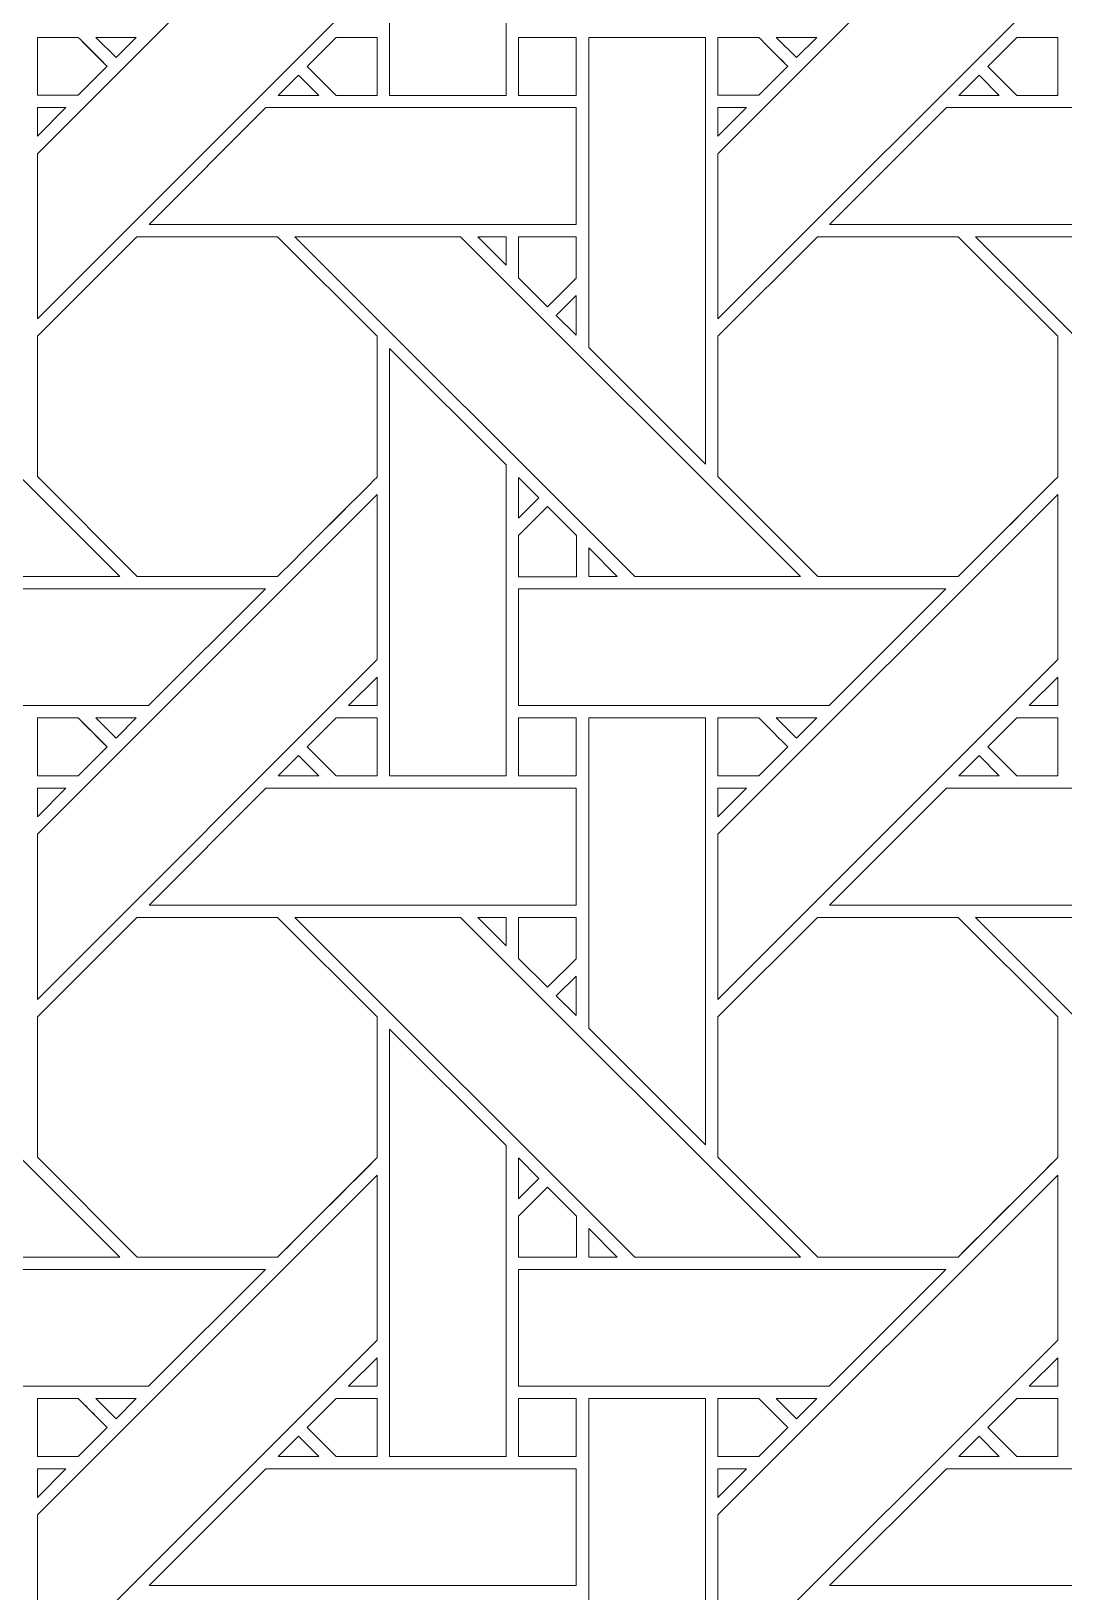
# Model space of a CAD drawing. Header units: inches. Extents: x 3.4 to 21.4, y 4.6 to 13.6.
# Drawn here: x 13.086 to 14.526, y 9.34 to 11.515 of the extents above; entities that cross this region are included whole.
import ezdxf

# ---------------------------------------------------------------- set-up
doc = ezdxf.new("R2010")
doc.units = ezdxf.units.IN
doc.header["$MEASUREMENT"] = 0
doc.layers.add('Design', color=7, linetype='Continuous', lineweight=0)

msp = doc.modelspace()

# ---------------------------------------------------------------- linework, layer by layer
at = {"layer": 'Design'}
for points, knots in [([(3.3829, 13.5948), (3.3829, 13.5948), (3.3829, 4.5948), (3.3829, 4.5948), (3.3829, 4.5948), (21.3829, 4.5948), (21.3829, 4.5948), (21.3829, 4.5948), (21.3829, 13.5948), (21.3829, 13.5948), (21.3829, 13.5948), (3.3829, 13.5948), (3.3829, 13.5948)], [0, 0, 0, 0, 1, 1, 1, 2, 2, 2, 3, 3, 3, 4, 4, 4, 4]), ([(3.8379, 13.1448), (3.8379, 13.1448), (3.8379, 5.0448), (3.8379, 5.0448), (3.8379, 5.0448), (20.9329, 5.0448), (20.9329, 5.0448), (20.9329, 5.0448), (20.9329, 13.1448), (20.9329, 13.1448), (20.9329, 13.1448), (3.8379, 13.1448), (3.8379, 13.1448)], [0, 0, 0, 0, 1, 1, 1, 2, 2, 2, 3, 3, 3, 4, 4, 4, 4]), ([(13.5856, 11.4256), (13.5856, 11.4256), (13.5856, 12.0215), (13.5856, 12.0215), (13.5856, 12.0215), (13.7483, 11.8593), (13.7483, 11.8593), (13.7483, 11.8593), (13.7483, 11.4256), (13.7483, 11.4256), (13.7483, 11.4256), (13.5856, 11.4256), (13.5856, 11.4256)], [0, 0, 0, 0, 1, 1, 1, 2, 2, 2, 3, 3, 3, 4, 4, 4, 4]), ([(13.5684, 11.5879), (13.5684, 11.5879), (13.0948, 11.1142), (13.0948, 11.1142), (13.0948, 11.1142), (13.0948, 11.3443), (13.0948, 11.3443), (13.0948, 11.3443), (13.5684, 11.8179), (13.5684, 11.8179), (13.5684, 11.8179), (13.5684, 11.5879), (13.5684, 11.5879)], [0, 0, 0, 0, 1, 1, 1, 2, 2, 2, 3, 3, 3, 4, 4, 4, 4]), ([(14.5172, 11.5879), (14.5172, 11.5879), (14.0435, 11.1142), (14.0435, 11.1142), (14.0435, 11.1142), (14.0435, 11.3443), (14.0435, 11.3443), (14.0435, 11.3443), (14.5172, 11.8179), (14.5172, 11.8179), (14.5172, 11.8179), (14.5172, 11.5879), (14.5172, 11.5879)], [0, 0, 0, 0, 1, 1, 1, 2, 2, 2, 3, 3, 3, 4, 4, 4, 4]), ([(13.1518, 11.5064), (13.157, 11.5013), (13.1877, 11.4705), (13.1922, 11.4661), (13.1922, 11.4661), (13.1517, 11.4257), (13.1517, 11.4257), (13.1517, 11.4257), (13.0948, 11.4257), (13.0948, 11.4257), (13.0948, 11.4257), (13.0948, 11.5064), (13.0948, 11.5064), (13.0948, 11.5064), (13.1518, 11.5064), (13.1518, 11.5064)], [0, 0, 0, 0, 1, 1, 1, 2, 2, 2, 3, 3, 3, 4, 4, 4, 5, 5, 5, 5]), ([(13.1922, 11.4661), (13.1922, 11.4661), (13.1517, 11.4257), (13.1517, 11.4257), (13.1517, 11.4257), (13.0948, 11.4257), (13.0948, 11.4257), (13.0948, 11.4257), (13.0948, 11.5064), (13.0948, 11.5064), (13.0948, 11.5064), (13.1518, 11.5064), (13.1518, 11.5064), (13.1572, 11.5011), (13.188, 11.4703), (13.1922, 11.4661)], [0, 0, 0, 0, 1, 1, 1, 2, 2, 2, 3, 3, 3, 4, 4, 4, 5, 5, 5, 5]), ([(13.1762, 11.5064), (13.1762, 11.5064), (13.2327, 11.5064), (13.2327, 11.5064), (13.2327, 11.5064), (13.2044, 11.4782), (13.2044, 11.4782), (13.2044, 11.4782), (13.1762, 11.5064), (13.1762, 11.5064)], [0, 0, 0, 0, 1, 1, 1, 2, 2, 2, 3, 3, 3, 3]), ([(13.5684, 11.5064), (13.5684, 11.5064), (13.5684, 11.4256), (13.5684, 11.4256), (13.5684, 11.4256), (13.5113, 11.4256), (13.5113, 11.4256), (13.5113, 11.4256), (13.471, 11.466), (13.471, 11.466), (13.471, 11.466), (13.5114, 11.5064), (13.5114, 11.5064), (13.5114, 11.5064), (13.5684, 11.5064), (13.5684, 11.5064)], [0, 0, 0, 0, 1, 1, 1, 2, 2, 2, 3, 3, 3, 4, 4, 4, 5, 5, 5, 5]), ([(13.5684, 11.5064), (13.5684, 11.5064), (13.5684, 11.4256), (13.5684, 11.4256), (13.5684, 11.4256), (13.5113, 11.4256), (13.5113, 11.4256), (13.5113, 11.4256), (13.471, 11.466), (13.471, 11.466), (13.471, 11.466), (13.5114, 11.5064), (13.5114, 11.5064), (13.5114, 11.5064), (13.5684, 11.5064), (13.5684, 11.5064)], [0, 0, 0, 0, 1, 1, 1, 2, 2, 2, 3, 3, 3, 4, 4, 4, 5, 5, 5, 5]), ([(13.8459, 11.4256), (13.8459, 11.4256), (13.7656, 11.4256), (13.7656, 11.4256), (13.7656, 11.4256), (13.7656, 11.5064), (13.7656, 11.5064), (13.7656, 11.5064), (13.8459, 11.5064), (13.8459, 11.5064), (13.8459, 11.5064), (13.8459, 11.4256), (13.8459, 11.4256)], [0, 0, 0, 0, 1, 1, 1, 2, 2, 2, 3, 3, 3, 4, 4, 4, 4]), ([(13.8459, 11.5064), (13.8459, 11.5064), (13.8459, 11.4256), (13.8459, 11.4256), (13.8459, 11.4256), (13.7656, 11.4256), (13.7656, 11.4256), (13.7656, 11.4256), (13.7656, 11.5064), (13.7656, 11.5064), (13.7656, 11.5064), (13.8459, 11.5064), (13.8459, 11.5064)], [0, 0, 0, 0, 1, 1, 1, 2, 2, 2, 3, 3, 3, 4, 4, 4, 4]), ([(13.8634, 11.0742), (13.8634, 11.0742), (13.8634, 11.5064), (13.8634, 11.5064), (13.8634, 11.5064), (14.0263, 11.5064), (14.0263, 11.5064), (14.0263, 11.5064), (14.0263, 10.9113), (14.0263, 10.9113), (14.0263, 10.9113), (13.8634, 11.0742), (13.8634, 11.0742)], [0, 0, 0, 0, 1, 1, 1, 2, 2, 2, 3, 3, 3, 4, 4, 4, 4]), ([(14.1006, 11.5064), (14.1057, 11.5013), (14.1365, 11.4705), (14.1409, 11.4661), (14.1409, 11.4661), (14.1005, 11.4257), (14.1005, 11.4257), (14.1005, 11.4257), (14.0435, 11.4257), (14.0435, 11.4257), (14.0435, 11.4257), (14.0435, 11.5064), (14.0435, 11.5064), (14.0435, 11.5064), (14.1006, 11.5064), (14.1006, 11.5064)], [0, 0, 0, 0, 1, 1, 1, 2, 2, 2, 3, 3, 3, 4, 4, 4, 5, 5, 5, 5]), ([(14.1409, 11.4661), (14.1409, 11.4661), (14.1005, 11.4257), (14.1005, 11.4257), (14.1005, 11.4257), (14.0435, 11.4257), (14.0435, 11.4257), (14.0435, 11.4257), (14.0435, 11.5064), (14.0435, 11.5064), (14.0435, 11.5064), (14.1006, 11.5064), (14.1006, 11.5064), (14.1059, 11.5011), (14.1367, 11.4703), (14.1409, 11.4661)], [0, 0, 0, 0, 1, 1, 1, 2, 2, 2, 3, 3, 3, 4, 4, 4, 5, 5, 5, 5]), ([(14.1249, 11.5064), (14.1249, 11.5064), (14.1814, 11.5064), (14.1814, 11.5064), (14.1814, 11.5064), (14.1531, 11.4782), (14.1531, 11.4782), (14.1531, 11.4782), (14.1249, 11.5064), (14.1249, 11.5064)], [0, 0, 0, 0, 1, 1, 1, 2, 2, 2, 3, 3, 3, 3]), ([(14.5172, 11.5064), (14.5172, 11.5064), (14.5172, 11.4256), (14.5172, 11.4256), (14.5172, 11.4256), (14.4601, 11.4256), (14.4601, 11.4256), (14.4601, 11.4256), (14.4197, 11.466), (14.4197, 11.466), (14.4197, 11.466), (14.4601, 11.5064), (14.4601, 11.5064), (14.4601, 11.5064), (14.5172, 11.5064), (14.5172, 11.5064)], [0, 0, 0, 0, 1, 1, 1, 2, 2, 2, 3, 3, 3, 4, 4, 4, 5, 5, 5, 5]), ([(14.5172, 11.4256), (14.5172, 11.4256), (14.4601, 11.4256), (14.4601, 11.4256), (14.4601, 11.4256), (14.4197, 11.466), (14.4197, 11.466), (14.4197, 11.466), (14.4601, 11.5064), (14.4601, 11.5064), (14.4601, 11.5064), (14.5172, 11.5064), (14.5172, 11.5064), (14.5172, 11.5064), (14.5172, 11.4256), (14.5172, 11.4256)], [0, 0, 0, 0, 1, 1, 1, 2, 2, 2, 3, 3, 3, 4, 4, 4, 5, 5, 5, 5]), ([(13.4871, 11.4256), (13.4871, 11.4256), (13.4306, 11.4256), (13.4306, 11.4256), (13.4306, 11.4256), (13.4589, 11.4539), (13.4589, 11.4539), (13.4589, 11.4539), (13.4871, 11.4256), (13.4871, 11.4256)], [0, 0, 0, 0, 1, 1, 1, 2, 2, 2, 3, 3, 3, 3]), ([(14.3793, 11.4256), (14.3793, 11.4256), (14.4076, 11.4539), (14.4076, 11.4539), (14.4076, 11.4539), (14.4358, 11.4256), (14.4358, 11.4256), (14.4358, 11.4256), (14.3793, 11.4256), (14.3793, 11.4256)], [0, 0, 0, 0, 1, 1, 1, 2, 2, 2, 3, 3, 3, 3]), ([(13.1346, 11.4085), (13.1346, 11.4085), (13.0948, 11.3687), (13.0948, 11.3687), (13.0948, 11.3687), (13.0948, 11.4085), (13.0948, 11.4085), (13.0948, 11.4085), (13.1346, 11.4085), (13.1346, 11.4085)], [0, 0, 0, 0, 1, 1, 1, 2, 2, 2, 3, 3, 3, 3]), ([(13.8459, 11.4085), (13.8459, 11.4085), (13.8459, 11.2457), (13.8459, 11.2457), (13.8459, 11.2457), (13.2506, 11.2457), (13.2506, 11.2457), (13.2506, 11.2457), (13.4135, 11.4085), (13.4135, 11.4085), (13.4135, 11.4085), (13.8459, 11.4085), (13.8459, 11.4085)], [0, 0, 0, 0, 1, 1, 1, 2, 2, 2, 3, 3, 3, 4, 4, 4, 4]), ([(14.0833, 11.4085), (14.0833, 11.4085), (14.0435, 11.3687), (14.0435, 11.3687), (14.0435, 11.3687), (14.0435, 11.4085), (14.0435, 11.4085), (14.0435, 11.4085), (14.0833, 11.4085), (14.0833, 11.4085)], [0, 0, 0, 0, 1, 1, 1, 2, 2, 2, 3, 3, 3, 3]), ([(14.7946, 11.4085), (14.7946, 11.4085), (14.7946, 11.2457), (14.7946, 11.2457), (14.7946, 11.2457), (14.1993, 11.2457), (14.1993, 11.2457), (14.1993, 11.2457), (14.3622, 11.4085), (14.3622, 11.4085), (14.3622, 11.4085), (14.7946, 11.4085), (14.7946, 11.4085)], [0, 0, 0, 0, 1, 1, 1, 2, 2, 2, 3, 3, 3, 4, 4, 4, 4]), ([(13.2098, 10.7549), (13.2098, 10.7549), (12.9787, 10.7549), (12.9787, 10.7549), (12.9787, 10.7549), (12.5052, 11.2285), (12.5052, 11.2285), (12.5052, 11.2285), (12.7361, 11.2285), (12.7361, 11.2285), (12.7361, 11.2285), (13.2098, 10.7549), (13.2098, 10.7549)], [0, 0, 0, 0, 1, 1, 1, 2, 2, 2, 3, 3, 3, 4, 4, 4, 4]), ([(13.2335, 11.2285), (13.2335, 11.2285), (13.4297, 11.2285), (13.4297, 11.2285), (13.4297, 11.2285), (13.5684, 11.0898), (13.5684, 11.0898), (13.5684, 11.0898), (13.5684, 10.8936), (13.5684, 10.8936), (13.5506, 10.8757), (13.4387, 10.7639), (13.4297, 10.7549), (13.4297, 10.7549), (13.234, 10.7549), (13.234, 10.7549), (13.234, 10.7549), (13.0948, 10.8942), (13.0948, 10.8942), (13.0948, 10.8942), (13.0948, 11.0898), (13.0948, 11.0898), (13.0948, 11.0898), (13.2335, 11.2285), (13.2335, 11.2285)], [0, 0, 0, 0, 1, 1, 1, 2, 2, 2, 3, 3, 3, 4, 4, 4, 5, 5, 5, 6, 6, 6, 7, 7, 7, 8, 8, 8, 8]), ([(13.5684, 11.0898), (13.5684, 11.0898), (13.5684, 10.8936), (13.5684, 10.8936), (13.5504, 10.8755), (13.4386, 10.7638), (13.4297, 10.7549), (13.4297, 10.7549), (13.234, 10.7549), (13.234, 10.7549), (13.234, 10.7549), (13.0948, 10.8942), (13.0948, 10.8942), (13.0948, 10.8942), (13.0948, 11.0898), (13.0948, 11.0898), (13.0948, 11.0898), (13.2335, 11.2285), (13.2335, 11.2285), (13.2335, 11.2285), (13.4297, 11.2285), (13.4297, 11.2285), (13.4297, 11.2285), (13.5684, 11.0898), (13.5684, 11.0898)], [0, 0, 0, 0, 1, 1, 1, 2, 2, 2, 3, 3, 3, 4, 4, 4, 5, 5, 5, 6, 6, 6, 7, 7, 7, 8, 8, 8, 8]), ([(14.1585, 10.7549), (14.1585, 10.7549), (13.9275, 10.7549), (13.9275, 10.7549), (13.9275, 10.7549), (13.4539, 11.2285), (13.4539, 11.2285), (13.4539, 11.2285), (13.6849, 11.2285), (13.6849, 11.2285), (13.6849, 11.2285), (14.1585, 10.7549), (14.1585, 10.7549)], [0, 0, 0, 0, 1, 1, 1, 2, 2, 2, 3, 3, 3, 4, 4, 4, 4]), ([(13.709, 11.2285), (13.709, 11.2285), (13.7484, 11.2285), (13.7484, 11.2285), (13.7484, 11.2285), (13.7484, 11.1887), (13.7484, 11.1887), (13.7484, 11.1887), (13.709, 11.2285), (13.709, 11.2285)], [0, 0, 0, 0, 1, 1, 1, 2, 2, 2, 3, 3, 3, 3]), ([(13.8459, 11.2286), (13.8459, 11.2286), (13.8459, 11.171), (13.8459, 11.171), (13.8459, 11.171), (13.8059, 11.131), (13.8059, 11.131), (13.8059, 11.131), (13.7656, 11.1714), (13.7656, 11.1714), (13.7656, 11.1714), (13.7656, 11.2286), (13.7656, 11.2286), (13.7656, 11.2286), (13.8459, 11.2286), (13.8459, 11.2286)], [0, 0, 0, 0, 1, 1, 1, 2, 2, 2, 3, 3, 3, 4, 4, 4, 5, 5, 5, 5]), ([(13.8459, 11.171), (13.8459, 11.171), (13.8059, 11.131), (13.8059, 11.131), (13.8059, 11.131), (13.7656, 11.1714), (13.7656, 11.1714), (13.7656, 11.1714), (13.7656, 11.2286), (13.7656, 11.2286), (13.7656, 11.2286), (13.8459, 11.2286), (13.8459, 11.2286), (13.8459, 11.2286), (13.8459, 11.171), (13.8459, 11.171)], [0, 0, 0, 0, 1, 1, 1, 2, 2, 2, 3, 3, 3, 4, 4, 4, 5, 5, 5, 5]), ([(14.1822, 11.2285), (14.1822, 11.2285), (14.3784, 11.2285), (14.3784, 11.2285), (14.3784, 11.2285), (14.5172, 11.0898), (14.5172, 11.0898), (14.5172, 11.0898), (14.5172, 10.8936), (14.5172, 10.8936), (14.4994, 10.8757), (14.3874, 10.7639), (14.3785, 10.7549), (14.3785, 10.7549), (14.1827, 10.7549), (14.1827, 10.7549), (14.1827, 10.7549), (14.0435, 10.8942), (14.0435, 10.8942), (14.0435, 10.8942), (14.0435, 11.0898), (14.0435, 11.0898), (14.0435, 11.0898), (14.1822, 11.2285), (14.1822, 11.2285)], [0, 0, 0, 0, 1, 1, 1, 2, 2, 2, 3, 3, 3, 4, 4, 4, 5, 5, 5, 6, 6, 6, 7, 7, 7, 8, 8, 8, 8]), ([(14.5172, 11.0898), (14.5172, 11.0898), (14.5172, 10.8936), (14.5172, 10.8936), (14.4988, 10.8751), (14.387, 10.7635), (14.3785, 10.7549), (14.3785, 10.7549), (14.1827, 10.7549), (14.1827, 10.7549), (14.1827, 10.7549), (14.0435, 10.8942), (14.0435, 10.8942), (14.0435, 10.8942), (14.0435, 11.0898), (14.0435, 11.0898), (14.0435, 11.0898), (14.1822, 11.2285), (14.1822, 11.2285), (14.1822, 11.2285), (14.3784, 11.2285), (14.3784, 11.2285), (14.3784, 11.2285), (14.5172, 11.0898), (14.5172, 11.0898)], [0, 0, 0, 0, 1, 1, 1, 2, 2, 2, 3, 3, 3, 4, 4, 4, 5, 5, 5, 6, 6, 6, 7, 7, 7, 8, 8, 8, 8]), ([(15.1072, 10.7549), (15.1072, 10.7549), (14.8762, 10.7549), (14.8762, 10.7549), (14.8762, 10.7549), (14.4026, 11.2285), (14.4026, 11.2285), (14.4026, 11.2285), (14.6336, 11.2285), (14.6336, 11.2285), (14.6336, 11.2285), (15.1072, 10.7549), (15.1072, 10.7549)], [0, 0, 0, 0, 1, 1, 1, 2, 2, 2, 3, 3, 3, 4, 4, 4, 4]), ([(13.8459, 11.1467), (13.8459, 11.1467), (13.8459, 11.0915), (13.8459, 11.0915), (13.8459, 11.0915), (13.8181, 11.1189), (13.8181, 11.1189), (13.8181, 11.1189), (13.8459, 11.1467), (13.8459, 11.1467)], [0, 0, 0, 0, 1, 1, 1, 2, 2, 2, 3, 3, 3, 3]), ([(13.5856, 10.4769), (13.5856, 10.4769), (13.5856, 11.0727), (13.5856, 11.0727), (13.5856, 11.0727), (13.7483, 10.9106), (13.7483, 10.9106), (13.7483, 10.9106), (13.7483, 10.4769), (13.7483, 10.4769), (13.7483, 10.4769), (13.5856, 10.4769), (13.5856, 10.4769)], [0, 0, 0, 0, 1, 1, 1, 2, 2, 2, 3, 3, 3, 4, 4, 4, 4]), ([(13.7656, 10.8363), (13.7656, 10.8363), (13.7656, 10.8931), (13.7656, 10.8931), (13.7656, 10.8931), (13.7938, 10.8645), (13.7938, 10.8645), (13.7938, 10.8645), (13.7656, 10.8363), (13.7656, 10.8363)], [0, 0, 0, 0, 1, 1, 1, 2, 2, 2, 3, 3, 3, 3]), ([(13.5684, 10.6391), (13.5684, 10.6391), (13.0948, 10.1655), (13.0948, 10.1655), (13.0948, 10.1655), (13.0948, 10.3956), (13.0948, 10.3956), (13.0948, 10.3956), (13.5684, 10.8692), (13.5684, 10.8692), (13.5684, 10.8692), (13.5684, 10.6391), (13.5684, 10.6391)], [0, 0, 0, 0, 1, 1, 1, 2, 2, 2, 3, 3, 3, 4, 4, 4, 4]), ([(14.5172, 10.6391), (14.5172, 10.6391), (14.0435, 10.1655), (14.0435, 10.1655), (14.0435, 10.1655), (14.0435, 10.3956), (14.0435, 10.3956), (14.0435, 10.3956), (14.5172, 10.8692), (14.5172, 10.8692), (14.5172, 10.8692), (14.5172, 10.6391), (14.5172, 10.6391)], [0, 0, 0, 0, 1, 1, 1, 2, 2, 2, 3, 3, 3, 4, 4, 4, 4]), ([(13.7656, 10.7547), (13.7656, 10.7547), (13.7656, 10.812), (13.7656, 10.812), (13.7656, 10.812), (13.806, 10.8523), (13.806, 10.8523), (13.806, 10.8523), (13.8463, 10.812), (13.8463, 10.812), (13.8463, 10.812), (13.8463, 10.7547), (13.8463, 10.7547), (13.8463, 10.7547), (13.7656, 10.7547), (13.7656, 10.7547)], [0, 0, 0, 0, 1, 1, 1, 2, 2, 2, 3, 3, 3, 4, 4, 4, 5, 5, 5, 5]), ([(13.806, 10.8523), (13.806, 10.8523), (13.8463, 10.812), (13.8463, 10.812), (13.8463, 10.812), (13.8463, 10.7547), (13.8463, 10.7547), (13.8463, 10.7547), (13.7656, 10.7547), (13.7656, 10.7547), (13.7656, 10.7547), (13.7656, 10.812), (13.7656, 10.812), (13.7656, 10.812), (13.806, 10.8523), (13.806, 10.8523)], [0, 0, 0, 0, 1, 1, 1, 2, 2, 2, 3, 3, 3, 4, 4, 4, 5, 5, 5, 5]), ([(13.8635, 10.7549), (13.8635, 10.7549), (13.8635, 10.7947), (13.8635, 10.7947), (13.8635, 10.7947), (13.9033, 10.7549), (13.9033, 10.7549), (13.9033, 10.7549), (13.8635, 10.7549), (13.8635, 10.7549)], [0, 0, 0, 0, 1, 1, 1, 2, 2, 2, 3, 3, 3, 3]), ([(13.4126, 10.7376), (13.4126, 10.7376), (13.2499, 10.5749), (13.2499, 10.5749), (13.2499, 10.5749), (12.8169, 10.5749), (12.8169, 10.5749), (12.8169, 10.5749), (12.8169, 10.7376), (12.8169, 10.7376), (12.8169, 10.7376), (13.4126, 10.7376), (13.4126, 10.7376)], [0, 0, 0, 0, 1, 1, 1, 2, 2, 2, 3, 3, 3, 4, 4, 4, 4]), ([(14.3613, 10.7376), (14.3613, 10.7376), (14.1986, 10.5749), (14.1986, 10.5749), (14.1986, 10.5749), (13.7656, 10.5749), (13.7656, 10.5749), (13.7656, 10.5749), (13.7656, 10.7376), (13.7656, 10.7376), (13.7656, 10.7376), (14.3613, 10.7376), (14.3613, 10.7376)], [0, 0, 0, 0, 1, 1, 1, 2, 2, 2, 3, 3, 3, 4, 4, 4, 4]), ([(13.5287, 10.575), (13.5287, 10.575), (13.5684, 10.6147), (13.5684, 10.6147), (13.5684, 10.6147), (13.5684, 10.575), (13.5684, 10.575), (13.5684, 10.575), (13.5287, 10.575), (13.5287, 10.575)], [0, 0, 0, 0, 1, 1, 1, 2, 2, 2, 3, 3, 3, 3]), ([(14.4774, 10.575), (14.4774, 10.575), (14.5172, 10.6147), (14.5172, 10.6147), (14.5172, 10.6147), (14.5172, 10.575), (14.5172, 10.575), (14.5172, 10.575), (14.4774, 10.575), (14.4774, 10.575)], [0, 0, 0, 0, 1, 1, 1, 2, 2, 2, 3, 3, 3, 3]), ([(13.1518, 10.5577), (13.157, 10.5526), (13.1877, 10.5218), (13.1922, 10.5173), (13.1922, 10.5173), (13.1517, 10.4769), (13.1517, 10.4769), (13.1517, 10.4769), (13.0948, 10.4769), (13.0948, 10.4769), (13.0948, 10.4769), (13.0948, 10.5577), (13.0948, 10.5577), (13.0948, 10.5577), (13.1518, 10.5577), (13.1518, 10.5577)], [0, 0, 0, 0, 1, 1, 1, 2, 2, 2, 3, 3, 3, 4, 4, 4, 5, 5, 5, 5]), ([(13.1922, 10.5173), (13.1922, 10.5173), (13.1517, 10.4769), (13.1517, 10.4769), (13.1517, 10.4769), (13.0948, 10.4769), (13.0948, 10.4769), (13.0948, 10.4769), (13.0948, 10.5577), (13.0948, 10.5577), (13.0948, 10.5577), (13.1518, 10.5577), (13.1518, 10.5577), (13.1571, 10.5524), (13.188, 10.5215), (13.1922, 10.5173)], [0, 0, 0, 0, 1, 1, 1, 2, 2, 2, 3, 3, 3, 4, 4, 4, 5, 5, 5, 5]), ([(13.1762, 10.5577), (13.1762, 10.5577), (13.2326, 10.5577), (13.2326, 10.5577), (13.2326, 10.5577), (13.2044, 10.5295), (13.2044, 10.5295), (13.2044, 10.5295), (13.1762, 10.5577), (13.1762, 10.5577)], [0, 0, 0, 0, 1, 1, 1, 2, 2, 2, 3, 3, 3, 3]), ([(13.5684, 10.5577), (13.5684, 10.5577), (13.5684, 10.4769), (13.5684, 10.4769), (13.5684, 10.4769), (13.5113, 10.4769), (13.5113, 10.4769), (13.5113, 10.4769), (13.471, 10.5173), (13.471, 10.5173), (13.471, 10.5173), (13.5114, 10.5577), (13.5114, 10.5577), (13.5114, 10.5577), (13.5684, 10.5577), (13.5684, 10.5577)], [0, 0, 0, 0, 1, 1, 1, 2, 2, 2, 3, 3, 3, 4, 4, 4, 5, 5, 5, 5]), ([(13.5684, 10.5577), (13.5684, 10.5577), (13.5684, 10.4769), (13.5684, 10.4769), (13.5684, 10.4769), (13.5113, 10.4769), (13.5113, 10.4769), (13.5113, 10.4769), (13.471, 10.5173), (13.471, 10.5173), (13.471, 10.5173), (13.5114, 10.5577), (13.5114, 10.5577), (13.5114, 10.5577), (13.5684, 10.5577), (13.5684, 10.5577)], [0, 0, 0, 0, 1, 1, 1, 2, 2, 2, 3, 3, 3, 4, 4, 4, 5, 5, 5, 5]), ([(13.8459, 10.4769), (13.8459, 10.4769), (13.7656, 10.4769), (13.7656, 10.4769), (13.7656, 10.4769), (13.7656, 10.5577), (13.7656, 10.5577), (13.7656, 10.5577), (13.8459, 10.5577), (13.8459, 10.5577), (13.8459, 10.5577), (13.8459, 10.4769), (13.8459, 10.4769)], [0, 0, 0, 0, 1, 1, 1, 2, 2, 2, 3, 3, 3, 4, 4, 4, 4]), ([(13.8459, 10.5577), (13.8459, 10.5577), (13.8459, 10.4769), (13.8459, 10.4769), (13.8459, 10.4769), (13.7656, 10.4769), (13.7656, 10.4769), (13.7656, 10.4769), (13.7656, 10.5577), (13.7656, 10.5577), (13.7656, 10.5577), (13.8459, 10.5577), (13.8459, 10.5577)], [0, 0, 0, 0, 1, 1, 1, 2, 2, 2, 3, 3, 3, 4, 4, 4, 4]), ([(13.8634, 10.1255), (13.8634, 10.1255), (13.8634, 10.5577), (13.8634, 10.5577), (13.8634, 10.5577), (14.0263, 10.5577), (14.0263, 10.5577), (14.0263, 10.5577), (14.0263, 9.9626), (14.0263, 9.9626), (14.0263, 9.9626), (13.8634, 10.1255), (13.8634, 10.1255)], [0, 0, 0, 0, 1, 1, 1, 2, 2, 2, 3, 3, 3, 4, 4, 4, 4]), ([(14.1006, 10.5577), (14.1057, 10.5526), (14.1365, 10.5218), (14.1409, 10.5173), (14.1409, 10.5173), (14.1005, 10.4769), (14.1005, 10.4769), (14.1005, 10.4769), (14.0435, 10.4769), (14.0435, 10.4769), (14.0435, 10.4769), (14.0435, 10.5577), (14.0435, 10.5577), (14.0435, 10.5577), (14.1006, 10.5577), (14.1006, 10.5577)], [0, 0, 0, 0, 1, 1, 1, 2, 2, 2, 3, 3, 3, 4, 4, 4, 5, 5, 5, 5]), ([(14.1409, 10.5173), (14.1409, 10.5173), (14.1005, 10.4769), (14.1005, 10.4769), (14.1005, 10.4769), (14.0435, 10.4769), (14.0435, 10.4769), (14.0435, 10.4769), (14.0435, 10.5577), (14.0435, 10.5577), (14.0435, 10.5577), (14.1006, 10.5577), (14.1006, 10.5577), (14.1057, 10.5526), (14.1365, 10.5218), (14.1409, 10.5173)], [0, 0, 0, 0, 1, 1, 1, 2, 2, 2, 3, 3, 3, 4, 4, 4, 5, 5, 5, 5]), ([(14.1249, 10.5577), (14.1249, 10.5577), (14.1814, 10.5577), (14.1814, 10.5577), (14.1814, 10.5577), (14.1531, 10.5295), (14.1531, 10.5295), (14.1531, 10.5295), (14.1249, 10.5577), (14.1249, 10.5577)], [0, 0, 0, 0, 1, 1, 1, 2, 2, 2, 3, 3, 3, 3]), ([(14.5172, 10.5577), (14.5172, 10.5577), (14.5172, 10.4769), (14.5172, 10.4769), (14.5172, 10.4769), (14.4601, 10.4769), (14.4601, 10.4769), (14.4601, 10.4769), (14.4197, 10.5173), (14.4197, 10.5173), (14.4197, 10.5173), (14.4601, 10.5577), (14.4601, 10.5577), (14.4601, 10.5577), (14.5172, 10.5577), (14.5172, 10.5577)], [0, 0, 0, 0, 1, 1, 1, 2, 2, 2, 3, 3, 3, 4, 4, 4, 5, 5, 5, 5]), ([(14.5172, 10.4769), (14.5172, 10.4769), (14.4601, 10.4769), (14.4601, 10.4769), (14.4601, 10.4769), (14.4197, 10.5173), (14.4197, 10.5173), (14.4197, 10.5173), (14.4601, 10.5577), (14.4601, 10.5577), (14.4601, 10.5577), (14.5172, 10.5577), (14.5172, 10.5577), (14.5172, 10.5577), (14.5172, 10.4769), (14.5172, 10.4769)], [0, 0, 0, 0, 1, 1, 1, 2, 2, 2, 3, 3, 3, 4, 4, 4, 5, 5, 5, 5]), ([(13.4871, 10.4769), (13.4871, 10.4769), (13.4306, 10.4769), (13.4306, 10.4769), (13.4306, 10.4769), (13.4589, 10.5052), (13.4589, 10.5052), (13.4589, 10.5052), (13.4871, 10.4769), (13.4871, 10.4769)], [0, 0, 0, 0, 1, 1, 1, 2, 2, 2, 3, 3, 3, 3]), ([(14.3793, 10.4769), (14.3793, 10.4769), (14.4076, 10.5052), (14.4076, 10.5052), (14.4076, 10.5052), (14.4358, 10.4769), (14.4358, 10.4769), (14.4358, 10.4769), (14.3793, 10.4769), (14.3793, 10.4769)], [0, 0, 0, 0, 1, 1, 1, 2, 2, 2, 3, 3, 3, 3]), ([(13.1346, 10.4598), (13.1346, 10.4598), (13.0948, 10.4199), (13.0948, 10.4199), (13.0948, 10.4199), (13.0948, 10.4598), (13.0948, 10.4598), (13.0948, 10.4598), (13.1346, 10.4598), (13.1346, 10.4598)], [0, 0, 0, 0, 1, 1, 1, 2, 2, 2, 3, 3, 3, 3]), ([(13.8459, 10.4598), (13.8459, 10.4598), (13.8459, 10.297), (13.8459, 10.297), (13.8459, 10.297), (13.2506, 10.297), (13.2506, 10.297), (13.2506, 10.297), (13.4135, 10.4598), (13.4135, 10.4598), (13.4135, 10.4598), (13.8459, 10.4598), (13.8459, 10.4598)], [0, 0, 0, 0, 1, 1, 1, 2, 2, 2, 3, 3, 3, 4, 4, 4, 4]), ([(14.0833, 10.4598), (14.0833, 10.4598), (14.0435, 10.4199), (14.0435, 10.4199), (14.0435, 10.4199), (14.0435, 10.4598), (14.0435, 10.4598), (14.0435, 10.4598), (14.0833, 10.4598), (14.0833, 10.4598)], [0, 0, 0, 0, 1, 1, 1, 2, 2, 2, 3, 3, 3, 3]), ([(14.7946, 10.4598), (14.7946, 10.4598), (14.7946, 10.297), (14.7946, 10.297), (14.7946, 10.297), (14.1993, 10.297), (14.1993, 10.297), (14.1993, 10.297), (14.3622, 10.4598), (14.3622, 10.4598), (14.3622, 10.4598), (14.7946, 10.4598), (14.7946, 10.4598)], [0, 0, 0, 0, 1, 1, 1, 2, 2, 2, 3, 3, 3, 4, 4, 4, 4]), ([(13.2098, 9.8062), (13.2098, 9.8062), (12.9788, 9.8062), (12.9788, 9.8062), (12.9788, 9.8062), (12.5052, 10.2798), (12.5052, 10.2798), (12.5052, 10.2798), (12.7361, 10.2798), (12.7361, 10.2798), (12.7361, 10.2798), (13.2098, 9.8062), (13.2098, 9.8062)], [0, 0, 0, 0, 1, 1, 1, 2, 2, 2, 3, 3, 3, 4, 4, 4, 4]), ([(13.2335, 10.2798), (13.2335, 10.2798), (13.4297, 10.2798), (13.4297, 10.2798), (13.4297, 10.2798), (13.5684, 10.1411), (13.5684, 10.1411), (13.5684, 10.1411), (13.5684, 9.9449), (13.5684, 9.9449), (13.5506, 9.9269), (13.4387, 9.8152), (13.4297, 9.8062), (13.4297, 9.8062), (13.234, 9.8062), (13.234, 9.8062), (13.234, 9.8062), (13.0948, 9.9454), (13.0948, 9.9454), (13.0948, 9.9454), (13.0948, 10.1411), (13.0948, 10.1411), (13.0948, 10.1411), (13.2335, 10.2798), (13.2335, 10.2798)], [0, 0, 0, 0, 1, 1, 1, 2, 2, 2, 3, 3, 3, 4, 4, 4, 5, 5, 5, 6, 6, 6, 7, 7, 7, 8, 8, 8, 8]), ([(13.5684, 10.1411), (13.5684, 10.1411), (13.5684, 9.9449), (13.5684, 9.9449), (13.5503, 9.9266), (13.4385, 9.815), (13.4297, 9.8062), (13.4297, 9.8062), (13.234, 9.8062), (13.234, 9.8062), (13.234, 9.8062), (13.0948, 9.9454), (13.0948, 9.9454), (13.0948, 9.9454), (13.0948, 10.1411), (13.0948, 10.1411), (13.0948, 10.1411), (13.2335, 10.2798), (13.2335, 10.2798), (13.2335, 10.2798), (13.4297, 10.2798), (13.4297, 10.2798), (13.4297, 10.2798), (13.5684, 10.1411), (13.5684, 10.1411)], [0, 0, 0, 0, 1, 1, 1, 2, 2, 2, 3, 3, 3, 4, 4, 4, 5, 5, 5, 6, 6, 6, 7, 7, 7, 8, 8, 8, 8]), ([(14.1585, 9.8062), (14.1585, 9.8062), (13.9275, 9.8062), (13.9275, 9.8062), (13.9275, 9.8062), (13.4539, 10.2798), (13.4539, 10.2798), (13.4539, 10.2798), (13.6849, 10.2798), (13.6849, 10.2798), (13.6849, 10.2798), (14.1585, 9.8062), (14.1585, 9.8062)], [0, 0, 0, 0, 1, 1, 1, 2, 2, 2, 3, 3, 3, 4, 4, 4, 4]), ([(13.709, 10.2798), (13.709, 10.2798), (13.7484, 10.2798), (13.7484, 10.2798), (13.7484, 10.2798), (13.7484, 10.24), (13.7484, 10.24), (13.7484, 10.24), (13.709, 10.2798), (13.709, 10.2798)], [0, 0, 0, 0, 1, 1, 1, 2, 2, 2, 3, 3, 3, 3]), ([(13.8459, 10.2798), (13.8459, 10.2798), (13.8459, 10.2222), (13.8459, 10.2222), (13.8459, 10.2222), (13.8059, 10.1823), (13.8059, 10.1823), (13.8059, 10.1823), (13.7656, 10.2226), (13.7656, 10.2226), (13.7656, 10.2226), (13.7656, 10.2798), (13.7656, 10.2798), (13.7656, 10.2798), (13.8459, 10.2798), (13.8459, 10.2798)], [0, 0, 0, 0, 1, 1, 1, 2, 2, 2, 3, 3, 3, 4, 4, 4, 5, 5, 5, 5]), ([(13.8459, 10.2222), (13.8459, 10.2222), (13.8059, 10.1823), (13.8059, 10.1823), (13.8059, 10.1823), (13.7656, 10.2226), (13.7656, 10.2226), (13.7656, 10.2226), (13.7656, 10.2798), (13.7656, 10.2798), (13.7656, 10.2798), (13.8459, 10.2798), (13.8459, 10.2798), (13.8459, 10.2798), (13.8459, 10.2222), (13.8459, 10.2222)], [0, 0, 0, 0, 1, 1, 1, 2, 2, 2, 3, 3, 3, 4, 4, 4, 5, 5, 5, 5]), ([(14.1822, 10.2798), (14.1822, 10.2798), (14.3784, 10.2798), (14.3784, 10.2798), (14.3784, 10.2798), (14.5172, 10.1411), (14.5172, 10.1411), (14.5172, 10.1411), (14.5172, 9.9449), (14.5172, 9.9449), (14.4994, 9.9269), (14.3874, 9.8152), (14.3784, 9.8062), (14.3784, 9.8062), (14.1827, 9.8062), (14.1827, 9.8062), (14.1827, 9.8062), (14.0435, 9.9454), (14.0435, 9.9454), (14.0435, 9.9454), (14.0435, 10.1411), (14.0435, 10.1411), (14.0435, 10.1411), (14.1822, 10.2798), (14.1822, 10.2798)], [0, 0, 0, 0, 1, 1, 1, 2, 2, 2, 3, 3, 3, 4, 4, 4, 5, 5, 5, 6, 6, 6, 7, 7, 7, 8, 8, 8, 8]), ([(14.5172, 10.1411), (14.5172, 10.1411), (14.5172, 9.9449), (14.5172, 9.9449), (14.499, 9.9265), (14.3871, 9.8149), (14.3784, 9.8062), (14.3784, 9.8062), (14.1827, 9.8062), (14.1827, 9.8062), (14.1827, 9.8062), (14.0435, 9.9454), (14.0435, 9.9454), (14.0435, 9.9454), (14.0435, 10.1411), (14.0435, 10.1411), (14.0435, 10.1411), (14.1822, 10.2798), (14.1822, 10.2798), (14.1822, 10.2798), (14.3784, 10.2798), (14.3784, 10.2798), (14.3784, 10.2798), (14.5172, 10.1411), (14.5172, 10.1411)], [0, 0, 0, 0, 1, 1, 1, 2, 2, 2, 3, 3, 3, 4, 4, 4, 5, 5, 5, 6, 6, 6, 7, 7, 7, 8, 8, 8, 8]), ([(15.1072, 9.8062), (15.1072, 9.8062), (14.8762, 9.8062), (14.8762, 9.8062), (14.8762, 9.8062), (14.4026, 10.2798), (14.4026, 10.2798), (14.4026, 10.2798), (14.6336, 10.2798), (14.6336, 10.2798), (14.6336, 10.2798), (15.1072, 9.8062), (15.1072, 9.8062)], [0, 0, 0, 0, 1, 1, 1, 2, 2, 2, 3, 3, 3, 4, 4, 4, 4]), ([(13.8459, 10.198), (13.8459, 10.198), (13.8459, 10.1428), (13.8459, 10.1428), (13.8459, 10.1428), (13.8181, 10.1702), (13.8181, 10.1702), (13.8181, 10.1702), (13.8459, 10.198), (13.8459, 10.198)], [0, 0, 0, 0, 1, 1, 1, 2, 2, 2, 3, 3, 3, 3]), ([(13.5856, 9.5282), (13.5856, 9.5282), (13.5856, 10.124), (13.5856, 10.124), (13.5856, 10.124), (13.7483, 9.9619), (13.7483, 9.9619), (13.7483, 9.9619), (13.7483, 9.5282), (13.7483, 9.5282), (13.7483, 9.5282), (13.5856, 9.5282), (13.5856, 9.5282)], [0, 0, 0, 0, 1, 1, 1, 2, 2, 2, 3, 3, 3, 4, 4, 4, 4]), ([(13.7656, 9.8876), (13.7656, 9.8876), (13.7656, 9.9444), (13.7656, 9.9444), (13.7656, 9.9444), (13.7938, 9.9158), (13.7938, 9.9158), (13.7938, 9.9158), (13.7656, 9.8876), (13.7656, 9.8876)], [0, 0, 0, 0, 1, 1, 1, 2, 2, 2, 3, 3, 3, 3]), ([(13.5684, 9.6904), (13.5684, 9.6904), (13.0948, 9.2167), (13.0948, 9.2167), (13.0948, 9.2167), (13.0948, 9.4468), (13.0948, 9.4468), (13.0948, 9.4468), (13.5684, 9.9204), (13.5684, 9.9204), (13.5684, 9.9204), (13.5684, 9.6904), (13.5684, 9.6904)], [0, 0, 0, 0, 1, 1, 1, 2, 2, 2, 3, 3, 3, 4, 4, 4, 4]), ([(14.5172, 9.6904), (14.5172, 9.6904), (14.0435, 9.2167), (14.0435, 9.2167), (14.0435, 9.2167), (14.0435, 9.4468), (14.0435, 9.4468), (14.0435, 9.4468), (14.5172, 9.9204), (14.5172, 9.9204), (14.5172, 9.9204), (14.5172, 9.6904), (14.5172, 9.6904)], [0, 0, 0, 0, 1, 1, 1, 2, 2, 2, 3, 3, 3, 4, 4, 4, 4]), ([(13.7656, 9.8059), (13.7656, 9.8059), (13.7656, 9.8632), (13.7656, 9.8632), (13.7656, 9.8632), (13.806, 9.9036), (13.806, 9.9036), (13.806, 9.9036), (13.8463, 9.8632), (13.8463, 9.8632), (13.8463, 9.8632), (13.8463, 9.8059), (13.8463, 9.8059), (13.8463, 9.8059), (13.7656, 9.8059), (13.7656, 9.8059)], [0, 0, 0, 0, 1, 1, 1, 2, 2, 2, 3, 3, 3, 4, 4, 4, 5, 5, 5, 5]), ([(13.7717, 9.8693), (13.7717, 9.8693), (13.806, 9.9036), (13.806, 9.9036), (13.806, 9.9036), (13.8463, 9.8632), (13.8463, 9.8632), (13.8463, 9.8632), (13.8463, 9.8059), (13.8463, 9.8059), (13.8463, 9.8059), (13.7656, 9.8059), (13.7656, 9.8059), (13.7656, 9.8059), (13.7656, 9.8632), (13.7656, 9.8632), (13.7656, 9.8632), (13.7717, 9.8693), (13.7717, 9.8693)], [0, 0, 0, 0, 1, 1, 1, 2, 2, 2, 3, 3, 3, 4, 4, 4, 5, 5, 5, 6, 6, 6, 6]), ([(13.8635, 9.8062), (13.8635, 9.8062), (13.8635, 9.846), (13.8635, 9.846), (13.8635, 9.846), (13.9033, 9.8062), (13.9033, 9.8062), (13.9033, 9.8062), (13.8635, 9.8062), (13.8635, 9.8062)], [0, 0, 0, 0, 1, 1, 1, 2, 2, 2, 3, 3, 3, 3]), ([(13.4126, 9.7889), (13.4126, 9.7889), (13.2499, 9.6262), (13.2499, 9.6262), (13.2499, 9.6262), (12.8169, 9.6262), (12.8169, 9.6262), (12.8169, 9.6262), (12.8169, 9.7889), (12.8169, 9.7889), (12.8169, 9.7889), (13.4126, 9.7889), (13.4126, 9.7889)], [0, 0, 0, 0, 1, 1, 1, 2, 2, 2, 3, 3, 3, 4, 4, 4, 4]), ([(14.3613, 9.7889), (14.3613, 9.7889), (14.1986, 9.6262), (14.1986, 9.6262), (14.1986, 9.6262), (13.7656, 9.6262), (13.7656, 9.6262), (13.7656, 9.6262), (13.7656, 9.7889), (13.7656, 9.7889), (13.7656, 9.7889), (14.3613, 9.7889), (14.3613, 9.7889)], [0, 0, 0, 0, 1, 1, 1, 2, 2, 2, 3, 3, 3, 4, 4, 4, 4]), ([(13.5287, 9.6262), (13.5287, 9.6262), (13.5684, 9.666), (13.5684, 9.666), (13.5684, 9.666), (13.5684, 9.6262), (13.5684, 9.6262), (13.5684, 9.6262), (13.5287, 9.6262), (13.5287, 9.6262)], [0, 0, 0, 0, 1, 1, 1, 2, 2, 2, 3, 3, 3, 3]), ([(14.4774, 9.6262), (14.4774, 9.6262), (14.5172, 9.666), (14.5172, 9.666), (14.5172, 9.666), (14.5172, 9.6262), (14.5172, 9.6262), (14.5172, 9.6262), (14.4774, 9.6262), (14.4774, 9.6262)], [0, 0, 0, 0, 1, 1, 1, 2, 2, 2, 3, 3, 3, 3]), ([(13.1518, 9.609), (13.157, 9.6038), (13.1877, 9.573), (13.1922, 9.5686), (13.1922, 9.5686), (13.1517, 9.5282), (13.1517, 9.5282), (13.1517, 9.5282), (13.0948, 9.5282), (13.0948, 9.5282), (13.0948, 9.5282), (13.0948, 9.609), (13.0948, 9.609), (13.0948, 9.609), (13.1518, 9.609), (13.1518, 9.609)], [0, 0, 0, 0, 1, 1, 1, 2, 2, 2, 3, 3, 3, 4, 4, 4, 5, 5, 5, 5]), ([(13.1763, 9.5845), (13.1763, 9.5845), (13.1922, 9.5686), (13.1922, 9.5686), (13.1922, 9.5686), (13.1517, 9.5282), (13.1517, 9.5282), (13.1517, 9.5282), (13.0948, 9.5282), (13.0948, 9.5282), (13.0948, 9.5282), (13.0948, 9.609), (13.0948, 9.609), (13.0948, 9.609), (13.1518, 9.609), (13.1518, 9.609), (13.1572, 9.6036), (13.167, 9.5938), (13.1763, 9.5845)], [0, 0, 0, 0, 1, 1, 1, 2, 2, 2, 3, 3, 3, 4, 4, 4, 5, 5, 5, 6, 6, 6, 6]), ([(13.1762, 9.609), (13.1762, 9.609), (13.2326, 9.609), (13.2326, 9.609), (13.2326, 9.609), (13.2044, 9.5808), (13.2044, 9.5808), (13.2044, 9.5808), (13.1762, 9.609), (13.1762, 9.609)], [0, 0, 0, 0, 1, 1, 1, 2, 2, 2, 3, 3, 3, 3]), ([(13.5684, 9.609), (13.5684, 9.609), (13.5684, 9.5282), (13.5684, 9.5282), (13.5684, 9.5282), (13.5113, 9.5282), (13.5113, 9.5282), (13.5113, 9.5282), (13.471, 9.5686), (13.471, 9.5686), (13.471, 9.5686), (13.5114, 9.609), (13.5114, 9.609), (13.5114, 9.609), (13.5684, 9.609), (13.5684, 9.609)], [0, 0, 0, 0, 1, 1, 1, 2, 2, 2, 3, 3, 3, 4, 4, 4, 5, 5, 5, 5]), ([(13.5684, 9.609), (13.5684, 9.609), (13.5684, 9.5282), (13.5684, 9.5282), (13.5684, 9.5282), (13.5113, 9.5282), (13.5113, 9.5282), (13.5113, 9.5282), (13.471, 9.5686), (13.471, 9.5686), (13.471, 9.5686), (13.5114, 9.609), (13.5114, 9.609), (13.5114, 9.609), (13.5684, 9.609), (13.5684, 9.609)], [0, 0, 0, 0, 1, 1, 1, 2, 2, 2, 3, 3, 3, 4, 4, 4, 5, 5, 5, 5]), ([(13.8459, 9.5282), (13.8459, 9.5282), (13.7656, 9.5282), (13.7656, 9.5282), (13.7656, 9.5282), (13.7656, 9.609), (13.7656, 9.609), (13.7656, 9.609), (13.8459, 9.609), (13.8459, 9.609), (13.8459, 9.609), (13.8459, 9.5282), (13.8459, 9.5282)], [0, 0, 0, 0, 1, 1, 1, 2, 2, 2, 3, 3, 3, 4, 4, 4, 4]), ([(13.8459, 9.609), (13.8459, 9.609), (13.8459, 9.5282), (13.8459, 9.5282), (13.8459, 9.5282), (13.7656, 9.5282), (13.7656, 9.5282), (13.7656, 9.5282), (13.7656, 9.609), (13.7656, 9.609), (13.7656, 9.609), (13.8459, 9.609), (13.8459, 9.609)], [0, 0, 0, 0, 1, 1, 1, 2, 2, 2, 3, 3, 3, 4, 4, 4, 4]), ([(13.8634, 9.1768), (13.8634, 9.1768), (13.8634, 9.609), (13.8634, 9.609), (13.8634, 9.609), (14.0263, 9.609), (14.0263, 9.609), (14.0263, 9.609), (14.0263, 9.0138), (14.0263, 9.0138), (14.0263, 9.0138), (13.8634, 9.1768), (13.8634, 9.1768)], [0, 0, 0, 0, 1, 1, 1, 2, 2, 2, 3, 3, 3, 4, 4, 4, 4]), ([(14.1006, 9.609), (14.1057, 9.6038), (14.1365, 9.573), (14.1409, 9.5686), (14.1409, 9.5686), (14.1005, 9.5282), (14.1005, 9.5282), (14.1005, 9.5282), (14.0435, 9.5282), (14.0435, 9.5282), (14.0435, 9.5282), (14.0435, 9.609), (14.0435, 9.609), (14.0435, 9.609), (14.1006, 9.609), (14.1006, 9.609)], [0, 0, 0, 0, 1, 1, 1, 2, 2, 2, 3, 3, 3, 4, 4, 4, 5, 5, 5, 5]), ([(14.1409, 9.5686), (14.1409, 9.5686), (14.1005, 9.5282), (14.1005, 9.5282), (14.1005, 9.5282), (14.0435, 9.5282), (14.0435, 9.5282), (14.0435, 9.5282), (14.0435, 9.609), (14.0435, 9.609), (14.0435, 9.609), (14.1006, 9.609), (14.1006, 9.609), (14.1057, 9.6038), (14.1365, 9.573), (14.1409, 9.5686)], [0, 0, 0, 0, 1, 1, 1, 2, 2, 2, 3, 3, 3, 4, 4, 4, 5, 5, 5, 5]), ([(14.1249, 9.609), (14.1249, 9.609), (14.1814, 9.609), (14.1814, 9.609), (14.1814, 9.609), (14.1531, 9.5808), (14.1531, 9.5808), (14.1531, 9.5808), (14.1249, 9.609), (14.1249, 9.609)], [0, 0, 0, 0, 1, 1, 1, 2, 2, 2, 3, 3, 3, 3]), ([(14.5172, 9.609), (14.5172, 9.609), (14.5172, 9.5282), (14.5172, 9.5282), (14.5172, 9.5282), (14.4601, 9.5282), (14.4601, 9.5282), (14.4601, 9.5282), (14.4197, 9.5686), (14.4197, 9.5686), (14.4197, 9.5686), (14.4601, 9.609), (14.4601, 9.609), (14.4601, 9.609), (14.5172, 9.609), (14.5172, 9.609)], [0, 0, 0, 0, 1, 1, 1, 2, 2, 2, 3, 3, 3, 4, 4, 4, 5, 5, 5, 5]), ([(14.5172, 9.5282), (14.5172, 9.5282), (14.4601, 9.5282), (14.4601, 9.5282), (14.4601, 9.5282), (14.4197, 9.5686), (14.4197, 9.5686), (14.4197, 9.5686), (14.4601, 9.609), (14.4601, 9.609), (14.4601, 9.609), (14.5172, 9.609), (14.5172, 9.609), (14.5172, 9.609), (14.5172, 9.5282), (14.5172, 9.5282)], [0, 0, 0, 0, 1, 1, 1, 2, 2, 2, 3, 3, 3, 4, 4, 4, 5, 5, 5, 5]), ([(13.4871, 9.5282), (13.4871, 9.5282), (13.4306, 9.5282), (13.4306, 9.5282), (13.4306, 9.5282), (13.4589, 9.5564), (13.4589, 9.5564), (13.4589, 9.5564), (13.4871, 9.5282), (13.4871, 9.5282)], [0, 0, 0, 0, 1, 1, 1, 2, 2, 2, 3, 3, 3, 3]), ([(14.3793, 9.5282), (14.3793, 9.5282), (14.4076, 9.5564), (14.4076, 9.5564), (14.4076, 9.5564), (14.4358, 9.5282), (14.4358, 9.5282), (14.4358, 9.5282), (14.3793, 9.5282), (14.3793, 9.5282)], [0, 0, 0, 0, 1, 1, 1, 2, 2, 2, 3, 3, 3, 3]), ([(13.1346, 9.511), (13.1346, 9.511), (13.0948, 9.4712), (13.0948, 9.4712), (13.0948, 9.4712), (13.0948, 9.511), (13.0948, 9.511), (13.0948, 9.511), (13.1346, 9.511), (13.1346, 9.511)], [0, 0, 0, 0, 1, 1, 1, 2, 2, 2, 3, 3, 3, 3]), ([(13.8459, 9.511), (13.8459, 9.511), (13.8459, 9.3482), (13.8459, 9.3482), (13.8459, 9.3482), (13.2506, 9.3482), (13.2506, 9.3482), (13.2506, 9.3482), (13.4135, 9.511), (13.4135, 9.511), (13.4135, 9.511), (13.8459, 9.511), (13.8459, 9.511)], [0, 0, 0, 0, 1, 1, 1, 2, 2, 2, 3, 3, 3, 4, 4, 4, 4]), ([(14.0833, 9.511), (14.0833, 9.511), (14.0435, 9.4712), (14.0435, 9.4712), (14.0435, 9.4712), (14.0435, 9.511), (14.0435, 9.511), (14.0435, 9.511), (14.0833, 9.511), (14.0833, 9.511)], [0, 0, 0, 0, 1, 1, 1, 2, 2, 2, 3, 3, 3, 3]), ([(14.7946, 9.511), (14.7946, 9.511), (14.7946, 9.3482), (14.7946, 9.3482), (14.7946, 9.3482), (14.1993, 9.3482), (14.1993, 9.3482), (14.1993, 9.3482), (14.3622, 9.511), (14.3622, 9.511), (14.3622, 9.511), (14.7946, 9.511), (14.7946, 9.511)], [0, 0, 0, 0, 1, 1, 1, 2, 2, 2, 3, 3, 3, 4, 4, 4, 4])]:
    msp.add_open_spline(points, degree=3, knots=knots, dxfattribs=at)

doc.saveas('drawing.dxf')
